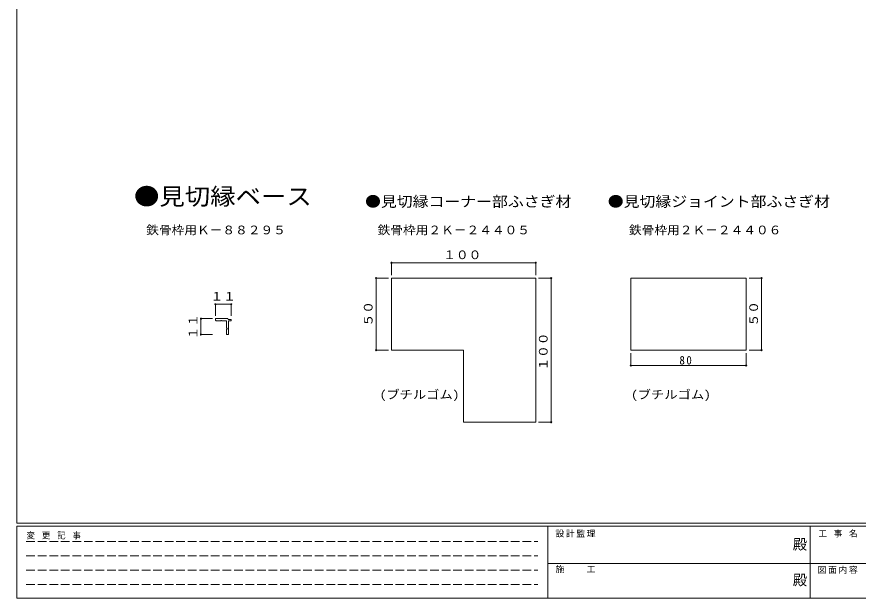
# Model space of a CAD drawing. Units: millimetres, scale not verified. Extents: x -594 to 539, y -420 to 386.
# Drawn here: x -590 to -7, y -420 to -17 of the extents above; entities that cross this region are included whole.
import ezdxf
from ezdxf.enums import TextEntityAlignment as Align

# ---------------------------------------------------------------- set-up
doc = ezdxf.new("R2010")
doc.units = ezdxf.units.MM
doc.header["$LTSCALE"] = 2
doc.linetypes.add('DASHED3', pattern=[4, 3, -1])
for name, color, linetype, lineweight in [('0-1_YKK_ZWAK', 7, 'Continuous', 9), ('0-3_YKK_D', 6, 'Continuous', 9), ('0-4_YKK_11', 7, 'Continuous', 9)]:
    doc.layers.add(name, color=color, linetype=linetype, lineweight=lineweight)
doc.layers.add('0-2_USER1', color=7, linetype='Continuous')
doc.styles.add('ＭＳ ゴシック', font='')
doc.styles.get('ＭＳ ゴシック').set_extended_font_data('MS Gothic')

msp = doc.modelspace()

# ---------------------------------------------------------------- linework, layer by layer
at = {"layer": '0-1_YKK_ZWAK'}
for p, q in [((-590, -368), (-590, 382)), ((510, -368), (-590, -368)), ((-590, -420), (-590, -370)), ((456, -370), (-590, -370)), ((-222, -370), (-222, -420)), ((-40, -370), (-40, -420)), ((-222, -395.999), (-38, -395.999)), ((-38, -395.999), (146, -395.999)), ((-590, -420), (456, -420))]:
    msp.add_line(p, q, dxfattribs=at)
at = {"layer": '0-1_YKK_ZWAK', "linetype": 'DASHED3'}
for p, q in [((-583.43, -380.732), (-228.87, -380.732)), ((-583.43, -390.63), (-228.87, -390.63)), ((-583.43, -400.528), (-228.87, -400.528)), ((-583.43, -410.426), (-228.87, -410.426))]:
    msp.add_line(p, q, dxfattribs=at)
at = {"layer": '0-3_YKK_D'}
for p, q in [((-330.269, -196.102), (-330.269, -186.928)), ((-330.269, -187.428), (-230.269, -187.428)), ((-230.269, -196.102), (-230.269, -186.928)), ((-332.269, -198.102), (-341.443, -198.102)), ((-340.943, -248.102), (-340.943, -198.102)), ((-228.269, -198.102), (-219.095, -198.102)), ((-219.595, -298.102), (-219.595, -198.102)), ((-82.412, -198.102), (-73.238, -198.102)), ((-73.738, -248.102), (-73.738, -198.102)), ((-452.356, -224.237), (-452.356, -215.737)), ((-441.356, -224.237), (-441.356, -215.737)), ((-452.356, -216.237), (-441.356, -216.237)), ((-454.356, -226.237), (-462.856, -226.237)), ((-462.356, -226.237), (-462.356, -237.237)), ((-454.356, -237.237), (-462.856, -237.237)), ((-332.269, -248.102), (-341.443, -248.102)), ((-164.412, -250.102), (-164.412, -259.277)), ((-84.412, -250.102), (-84.412, -259.277)), ((-82.412, -248.102), (-73.238, -248.102)), ((-164.412, -258.777), (-84.412, -258.777)), ((-228.269, -298.102), (-219.095, -298.102))]:
    msp.add_line(p, q, dxfattribs=at)
for centre, start, end in [((-330.269, -187.428), 0, 180), ((-330.269, -187.428), 180, 0), ((-230.269, -187.428), 0, 180), ((-230.269, -187.428), 180, 0), ((-340.943, -198.102), 90, 270), ((-340.943, -198.102), 270, 90), ((-219.595, -198.102), 90, 270), ((-219.595, -198.102), 270, 90), ((-73.738, -198.102), 90, 270), ((-73.738, -198.102), 270, 90), ((-452.356, -216.237), 0, 180), ((-452.356, -216.237), 180, 0), ((-441.356, -216.237), 0, 180), ((-441.356, -216.237), 180, 0), ((-462.356, -226.237), 0, 180), ((-462.356, -226.237), 180, 0), ((-462.356, -237.237), 0, 180), ((-462.356, -237.237), 180, 0), ((-340.943, -248.102), 90, 270), ((-340.943, -248.102), 270, 90), ((-73.738, -248.102), 90, 270), ((-73.738, -248.102), 270, 90), ((-164.412, -258.777), 0, 180), ((-164.412, -258.777), 180, 0), ((-84.412, -258.777), 0, 180), ((-84.412, -258.777), 180, 0), ((-219.595, -298.102), 90, 270), ((-219.595, -298.102), 270, 90)]:
    msp.add_arc(centre, 0.375, start, end, dxfattribs=at)
at = {"layer": '0-4_YKK_11'}
for p, q in [((-330.269, -198.102), (-330.269, -248.102)), ((-330.269, -198.102), (-230.269, -198.102)), ((-230.269, -198.102), (-230.269, -298.102)), ((-164.412, -248.102), (-164.412, -198.102)), ((-164.412, -198.102), (-84.412, -198.102)), ((-84.412, -198.102), (-84.412, -248.102)), ((-330.269, -248.102), (-280.269, -248.102)), ((-280.269, -248.102), (-280.269, -298.102)), ((-84.412, -248.102), (-164.412, -248.102)), ((-280.269, -298.102), (-230.269, -298.102))]:
    msp.add_line(p, q, dxfattribs=at)
msp.add_lwpolyline([(-452.356, -227.237), (-452.356, -226.237), (-443.656, -226.237), (-443.432, -226.737), (-441.356, -226.737), (-441.356, -227.737), (-443.356, -227.737), (-443.356, -237.237), (-444.556, -237.237), (-444.556, -233.537), (-444.256, -233.537), (-444.256, -232.937), (-444.556, -232.937), (-444.556, -227.737), (-448.056, -227.737), (-448.056, -227.437), (-448.656, -227.437), (-448.656, -227.737), (-451.856, -227.737)], close=True, dxfattribs=at)

# ---------------------------------------------------------------- texts
at = {"layer": '0-1_YKK_ZWAK', "color": 3, "style": 'ＭＳ ゴシック'}
for p in [(-52.117, -388.509), (-52.117, -413.254)]:
    msp.add_text('殿', height=7.331, dxfattribs=at).set_placement(p, align=Align.BOTTOM_LEFT)
at = {"layer": '0-1_YKK_ZWAK', "char_height": 4.399, "attachment_point": 7, "style": 'ＭＳ ゴシック'}
for s, insert in [('\\T1.17;設計監理', (-216.615, -377.904)), ('\\T1.22;\\W0.95;工\\~事\\~名', (-34.268, -377.904)), ('\\T1.22;\\W0.95;変\\~更\\~記\\~事', (-583.265, -379.209)), ('\\T1.17;施\u3000\u3000工', (-216.615, -402.649)), ('\\T1.17;図面内容', (-34.832, -403.069))]:
    msp.add_mtext(s, dxfattribs=dict(at, insert=insert))
at = {"layer": '0-2_USER1', "color": 2, "style": 'ＭＳ ゴシック', "width": 1.1}
msp.add_text('●見切縁ベース', height=11.73, dxfattribs=at).set_placement((-508.765, -150.89), align=Align.BOTTOM_LEFT)
at = {"layer": '0-2_USER1', "color": 3, "style": 'ＭＳ ゴシック', "width": 1.1}
for s, p in [('●見切縁コーナー部ふさぎ材', (-348.593, -150.89)), ('●見切縁ジョイント部ふさぎ材', (-180.34, -150.89))]:
    msp.add_text(s, height=7.331, dxfattribs=at).set_placement(p, align=Align.BOTTOM_LEFT)
at = {"layer": '0-2_USER1', "style": 'ＭＳ ゴシック'}
for s, width, p in [('鉄骨枠用Ｋ－８８２９５', 1.1, (-500.297, -169.522)), ('鉄骨枠用２Ｋ－２４４０５', 1.1, (-339.889, -169.522)), ('鉄骨枠用２Ｋ－２４４０６', 1.1, (-165.637, -169.522)), ('(ブチルゴム)', 1.15, (-338.415, -283.6)), ('(ブチルゴム)', 1.15, (-164.146, -283.6))]:
    msp.add_text(s, height=5.865, dxfattribs=dict(at, width=width)).set_placement(p, align=Align.BOTTOM_LEFT)
at = {"layer": '0-3_YKK_D', "color": 7, "style": 'ＭＳ ゴシック', "width": 1.1}
for s, p in [('１００', (-294.414, -186.728)), ('１１', (-455.751, -215.537))]:
    msp.add_text(s, height=5.865, dxfattribs=at).set_placement(p, align=Align.BOTTOM_LEFT)
for s, p in [('５０', (-341.643, -231.647)), ('５０', (-74.438, -231.647)), ('１１', (-463.056, -240.632)), ('１００', (-220.295, -262.247))]:
    msp.add_text(s, height=5.865, rotation=90, dxfattribs=at).set_placement(p, align=Align.BOTTOM_LEFT)
at = {"layer": '0-3_YKK_D', "color": 7, "insert": (-130.691, -258.077), "char_height": 5.865, "attachment_point": 7, "style": 'ＭＳ ゴシック'}
msp.add_mtext('\\T1.27;\\W0.95;80', dxfattribs=at)

doc.saveas('drawing.dxf')
